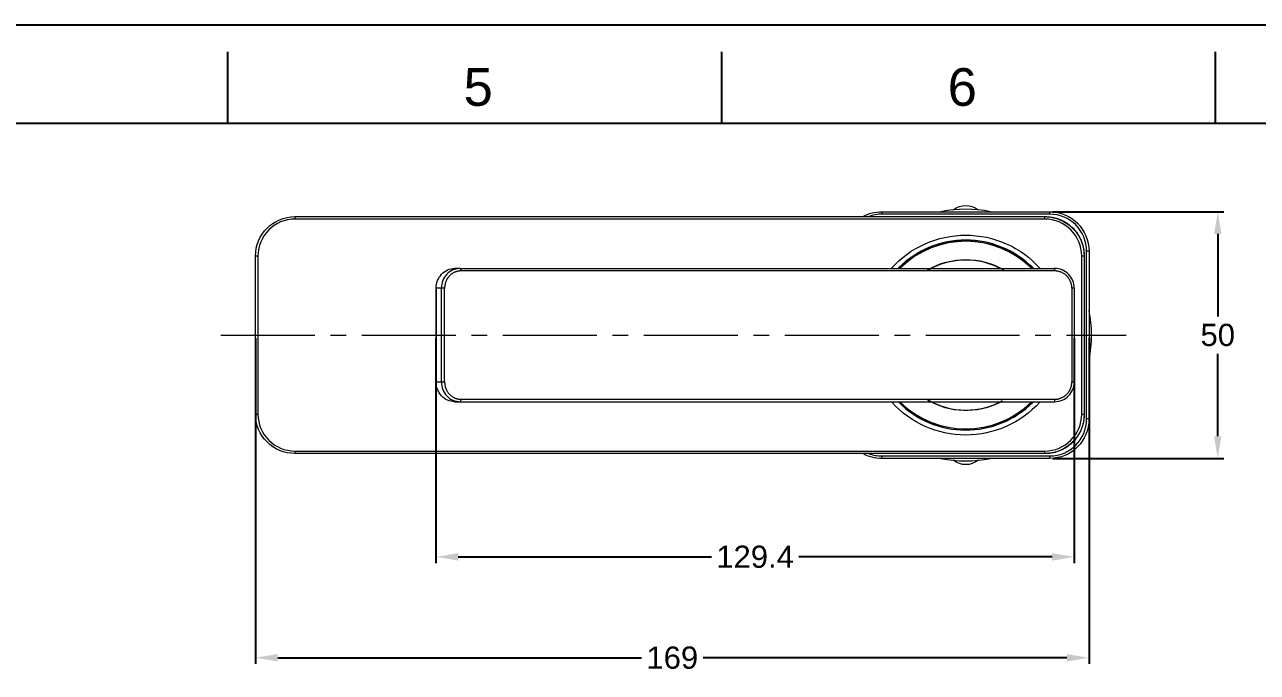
# Model space of a CAD drawing. Header units: millimetres. Extents: x 8809 to 9650, y -1236 to -642.
# Drawn here: x 9188.2 to 9438.1, y -772.8 to -641.5 of the extents above; entities that cross this region are included whole.
import ezdxf

# ---------------------------------------------------------------- set-up
doc = ezdxf.new("R2010")
doc.units = ezdxf.units.MM
doc.linetypes.add('CENTER2', pattern=[28.575, 19.05, -3.175, 3.175, -3.175])
doc.layers.add('CENTER', color=1, linetype='CENTER2', lineweight=15)
doc.layers.add('DIM', color=3, linetype='Continuous', lineweight=9)
doc.layers.add('FORM', color=7, linetype='Continuous')
doc.styles.get("Standard").update_dxf_attribs({"font": 'arial.ttf'})
doc.dimstyles.new('사본 ISO-25', dxfattribs={"dimtxt": 4, "dimasz": 4, "dimexe": 1.25, "dimexo": 0.625, "dimgap": 1.5, "dimtad": 1, "dimtih": 1, "dimtoh": 1, "dimdec": 1, "dimzin": 9, "dimdsep": 46, "dimtxsty": 'Standard', "dimcen": 2.5, "dimclrd": 3, "dimclre": 3, "dimclrt": 4, "dimadec": 0, "dimazin": 0, "dimtfac": 1, "dimtdec": 1, "dimtmove": 0, "dimatfit": 3, "dimfxl": 1, "dimarcsym": 0})

# ---------------------------------------------------------------- blocks, each defined once
blk = doc.blocks.new('*D64')
at = {"layer": 'Defpoints', "color": 0, "transparency": 16777216}
for p in [(9235, -704.43), (9404, -704.43), (9404, -769.81)]:
    blk.add_point(p, dxfattribs=at)
at = {"layer": 'DIM', "color": 3, "lineweight": -2, "transparency": 16777216}
for p, q in [((9235, -705.06), (9235, -771.06)), ((9404, -705.06), (9404, -771.06)), ((9239.5, -769.81), (9313.23, -769.81)), ((9399.5, -769.81), (9325.76, -769.81))]:
    blk.add_line(p, q, dxfattribs=at)
at = {"layer": 'DIM', "color": 3, "transparency": 16777216}
for points in [[(9239.5, -769.06), (9239.5, -770.56), (9235, -769.81)], [(9399.5, -769.06), (9399.5, -770.56), (9404, -769.81)]]:
    blk.add_solid(points, dxfattribs=at)
at = {"layer": 'DIM', "color": 4, "transparency": 16777216, "insert": (9319.5, -769.81), "char_height": 4.5, "attachment_point": 5}
blk.add_mtext('169', dxfattribs=at)
blk = doc.blocks.new('*D65')
at = {"layer": 'Defpoints', "color": 0, "transparency": 16777216}
for p in [(9271.59, -704.43), (9400.99, -704.43), (9400.99, -749.37)]:
    blk.add_point(p, dxfattribs=at)
at = {"layer": 'DIM', "color": 3, "lineweight": -2, "transparency": 16777216}
for p, q in [((9271.59, -705.06), (9271.59, -750.62)), ((9400.99, -705.06), (9400.99, -750.62)), ((9276.09, -749.37), (9327.42, -749.37)), ((9396.49, -749.37), (9345.17, -749.37))]:
    blk.add_line(p, q, dxfattribs=at)
at = {"layer": 'DIM', "color": 3, "transparency": 16777216}
for points in [[(9276.09, -748.62), (9276.09, -750.12), (9271.59, -749.37)], [(9396.49, -748.62), (9396.49, -750.12), (9400.99, -749.37)]]:
    blk.add_solid(points, dxfattribs=at)
at = {"layer": 'DIM', "color": 4, "transparency": 16777216, "insert": (9336.29, -749.37), "char_height": 4.5, "attachment_point": 5}
blk.add_mtext('129.4', dxfattribs=at)
blk = doc.blocks.new('*D66')
at = {"layer": 'Defpoints', "color": 0, "transparency": 16777216}
for p in [(9396, -679.43), (9430.09, -679.43), (9396, -729.43)]:
    blk.add_point(p, dxfattribs=at)
at = {"layer": 'DIM', "color": 3, "lineweight": -2, "transparency": 16777216}
for p, q in [((9396.62, -679.43), (9431.34, -679.43)), ((9430.09, -683.93), (9430.09, -700.64)), ((9430.09, -724.93), (9430.09, -708.23)), ((9396.62, -729.43), (9431.34, -729.43))]:
    blk.add_line(p, q, dxfattribs=at)
at = {"layer": 'DIM', "color": 3, "transparency": 16777216}
for points in [[(9429.34, -683.93), (9430.84, -683.93), (9430.09, -679.43)], [(9429.34, -724.93), (9430.84, -724.93), (9430.09, -729.43)]]:
    blk.add_solid(points, dxfattribs=at)
at = {"layer": 'DIM', "color": 4, "transparency": 16777216, "insert": (9430.09, -704.43), "char_height": 4.5, "attachment_point": 5}
blk.add_mtext('50', dxfattribs=at)

msp = doc.modelspace()

# ---------------------------------------------------------------- linework, layer by layer
at = {"linetype": 'Continuous', "lineweight": 13}
for p, q in [((9362, -679.43), (9362, -679.93)), ((9396, -679.43), (9396, -679.93)), ((9243, -680.43), (9243, -680.93)), ((9395, -680.93), (9243, -680.93)), ((9396, -679.93), (9362, -679.93)), ((9395, -680.93), (9395, -680.43)), ((9235.5, -688.43), (9235, -688.43)), ((9235.5, -688.43), (9235.5, -720.43)), ((9403, -688.43), (9402.5, -688.43)), ((9402.5, -720.43), (9402.5, -688.43)), ((9403.5, -721.43), (9403.5, -687.43)), ((9404, -687.43), (9403.5, -687.43)), ((9271.63, -694.93), (9271.63, -713.93)), ((9272.69, -694.93), (9271.63, -694.93)), ((9272.69, -713.93), (9272.69, -694.93)), ((9273.34, -713.93), (9273.34, -694.93)), ((9400.51, -694.93), (9400.51, -713.93)), ((9271.63, -713.93), (9272.69, -713.93)), ((9235, -720.43), (9235.5, -720.43)), ((9402.5, -720.43), (9403, -720.43)), ((9404, -721.43), (9403.5, -721.43)), ((9243, -727.93), (9243, -728.43)), ((9243, -727.93), (9395, -727.93)), ((9362, -728.93), (9396, -728.93)), ((9362, -728.93), (9362, -729.43)), ((9395, -728.43), (9395, -727.93)), ((9396, -728.93), (9396, -729.43))]:
    msp.add_line(p, q, dxfattribs=at)
at = {"linetype": 'Continuous', "lineweight": 18}
for p, q in [((9362, -679.43), (9396, -679.43)), ((9243, -680.43), (9395, -680.43)), ((9395, -680.43), (9395.1, -680.43)), ((9235, -720.43), (9235, -688.43)), ((9403, -688.33), (9403, -688.43)), ((9403, -688.43), (9403, -720.43)), ((9404, -687.43), (9404, -721.43)), ((9276.44, -690.93), (9275.37, -690.93)), ((9271.59, -694.86), (9271.59, -714)), ((9400.99, -694.93), (9400.99, -713.93)), ((9275.37, -717.93), (9276.44, -717.93)), ((9403, -720.43), (9403, -720.53)), ((9395, -728.43), (9243, -728.43)), ((9396, -729.43), (9362, -729.43)), ((9395.1, -728.43), (9395, -728.43))]:
    msp.add_line(p, q, dxfattribs=at)
at = {"linetype": 'Continuous', "lineweight": 18, "extrusion": (0, 0, -1)}
for centre, radius, start, end in [((-9362, -687.43), 8, 61.0439, 90), ((-9379, -682.18), 4, 51.4402, 128.5598), ((-9396, -687.43), 8, 90, 180), ((-9243, -688.43), 8, 0, 90), ((-9395, -688.43), 8, 90, 180), ((-9379, -704.43), 19.1, 45.2475, 134.5162), ((-9379, -704.43), 15.3, 59.6362, 120.1163), ((-9379, -704.43), 19.1, 225.3431, 314.5837), ((-9379, -704.43), 15.3, 243.2587, 300.1331), ((-9243, -720.43), 8, 270, 0), ((-9395, -720.43), 8, 180, 270), ((-9396, -721.43), 8, 180, 270), ((-9362, -721.43), 8, 270, 298.9561), ((-9379, -726.68), 4, 231.4402, 308.5598)]:
    msp.add_arc(centre, radius, start, end, dxfattribs=at)
at = {"linetype": 'Continuous', "lineweight": 18}
for radius, start, end in [(25.5, 78.6375, 101.3625), (19.25, 44.91, 134.9831), (19, 45.5794, 134.2688), (15.2, 90, 119.5031), (15.2, 63.9, 90), (25.5, 0, 11.3653), (25.5, 348.6347, 0), (19.25, 224.7581, 314.91), (19, 225.6413, 314.3194), (15.2, 240.2156, 299.3625), (25.5, 258.6375, 281.3625)]:
    msp.add_arc((9379, -704.43), radius, start, end, dxfattribs=at)
at = {"linetype": 'Continuous', "lineweight": 13}
for centre, start, end in [((9243, -688.43), 90, 180), ((9362, -687.43), 90, 111.0403), ((9395, -688.43), 0, 90), ((9396, -687.43), 0, 90), ((9243, -720.43), 180, 270), ((9395, -720.43), 270, 0), ((9396, -721.43), 270, 0), ((9362, -721.43), 248.9597, 270)]:
    msp.add_arc(centre, 7.5, start, end, dxfattribs=at)
at = {"linetype": 'Continuous', "lineweight": 13, "extrusion": (0, 0, -1)}
for start, end in [(41.9062, 137.9813), (222.2325, 317.7787)]:
    msp.add_arc((-9379, -704.43), 20.25, start, end, dxfattribs=at)
at = {"linetype": 'Continuous', "lineweight": 18}
for points, degree, knots in [([(9395.1, -680.43), (9395.36, -680.43), (9395.62, -680.45), (9396.13, -680.5), (9396.39, -680.53), (9396.89, -680.63), (9397.14, -680.69), (9397.45, -680.79), (9397.51, -680.8), (9397.64, -680.84), (9397.7, -680.87), (9397.88, -680.93), (9398.01, -680.98), (9398.37, -681.12), (9398.83, -681.34), (9399.28, -681.61), (9399.6, -681.82), (9399.7, -681.89), (9399.86, -682.01), (9399.91, -682.05), (9400.01, -682.13), (9400.07, -682.17), (9400.32, -682.38), (9400.51, -682.55), (9400.88, -682.91), (9401.05, -683.1), (9401.37, -683.5), (9401.53, -683.71), (9401.71, -683.98), (9401.74, -684.04), (9401.81, -684.15), (9401.85, -684.2), (9401.95, -684.37), (9402.01, -684.48), (9402.19, -684.82), (9402.41, -685.29), (9402.58, -685.78), (9402.7, -686.15), (9402.73, -686.27), (9402.78, -686.46), (9402.79, -686.53), (9402.82, -686.65), (9402.83, -686.72), (9402.9, -687.04), (9402.97, -687.55), (9403, -688.07), (9403, -688.33)], 3, [0, 0, 0, 0, 0.0625, 0.0625, 0.125, 0.125, 0.1875, 0.1875, 0.203125, 0.203125, 0.21875, 0.21875, 0.25, 0.25, 0.3125, 0.375, 0.375, 0.40625, 0.40625, 0.421875, 0.421875, 0.4375, 0.4375, 0.5, 0.5, 0.5625, 0.5625, 0.625, 0.625, 0.640625, 0.640625, 0.65625, 0.65625, 0.6875, 0.6875, 0.75, 0.8125, 0.8125, 0.84375, 0.84375, 0.859375, 0.859375, 0.875, 0.875, 0.9375, 1, 1, 1, 1]), ([(9276.61, -691.43), (9276.6, -691.43), (9276.59, -691.43), (9276.56, -691.43), (9276.53, -691.43), (9276.51, -691.43), (9276.48, -691.44), (9276.45, -691.44), (9276.42, -691.44), (9276.4, -691.44), (9276.37, -691.44), (9276.34, -691.44), (9276.32, -691.45), (9276.29, -691.45), (9276.26, -691.45), (9276.23, -691.46), (9276.21, -691.46), (9276.18, -691.46), (9276.15, -691.47), (9276.13, -691.47), (9276.1, -691.48), (9276.07, -691.48), (9276.04, -691.49), (9276.02, -691.49), (9275.95, -691.51), (9275.83, -691.54), (9275.68, -691.58), (9275.53, -691.64), (9275.33, -691.72), (9275.08, -691.84), (9274.8, -692.01), (9274.54, -692.21), (9274.33, -692.42), (9274.16, -692.61), (9274.02, -692.79), (9273.88, -693.01), (9273.73, -693.27), (9273.61, -693.54), (9273.53, -693.75), (9273.48, -693.92), (9273.44, -694.09), (9273.41, -694.22), (9273.39, -694.31), (9273.38, -694.37), (9273.37, -694.43), (9273.37, -694.48), (9273.36, -694.54), (9273.35, -694.6), (9273.35, -694.65), (9273.34, -694.71), (9273.34, -694.76), (9273.34, -694.82), (9273.34, -694.88), (9273.34, -694.91), (9273.34, -694.93)], 3, [0, 0, 0, 0, 0.00521, 0.010425, 0.015647, 0.020875, 0.02611, 0.031353, 0.036603, 0.041862, 0.047129, 0.052406, 0.057692, 0.062988, 0.068295, 0.073612, 0.07894, 0.08428, 0.089633, 0.094997, 0.100375, 0.105765, 0.11117, 0.116588, 0.122021, 0.152959, 0.183966, 0.215112, 0.246466, 0.309309, 0.371797, 0.434746, 0.49662, 0.537875, 0.579614, 0.622031, 0.685197, 0.748836, 0.780703, 0.812371, 0.843911, 0.875396, 0.886016, 0.896582, 0.907098, 0.917568, 0.927993, 0.938378, 0.948724, 0.959036, 0.969317, 0.979568, 0.989795, 1, 1, 1, 1]), ([(9276.44, -690.93), (9282.28, -690.93), (9287.68, -690.93), (9292.93, -690.93), (9298.43, -690.93), (9303.37, -690.93), (9308.53, -690.93), (9313.08, -690.93), (9317.56, -690.93), (9325.44, -690.93), (9333.71, -690.93), (9340.67, -690.93), (9348.4, -690.93), (9359.52, -690.93), (9372.47, -690.93), (9383.3, -690.93), (9396.99, -690.93)], 2, [0, 0, 0, 0.0625, 0.0625, 0.125, 0.125, 0.1875, 0.1875, 0.25, 0.25, 0.375, 0.375, 0.5, 0.5, 0.75, 0.75, 1, 1, 1]), ([(9400.51, -694.93), (9400.51, -694.92), (9400.51, -694.9), (9400.51, -694.88), (9400.51, -694.85), (9400.51, -694.82), (9400.51, -694.79), (9400.51, -694.76), (9400.51, -694.73), (9400.51, -694.7), (9400.5, -694.67), (9400.5, -694.65), (9400.5, -694.62), (9400.5, -694.59), (9400.49, -694.56), (9400.49, -694.53), (9400.49, -694.5), (9400.48, -694.47), (9400.48, -694.44), (9400.47, -694.41), (9400.47, -694.38), (9400.46, -694.36), (9400.46, -694.33), (9400.45, -694.3), (9400.44, -694.22), (9400.41, -694.1), (9400.36, -693.94), (9400.31, -693.77), (9400.23, -693.56), (9400.11, -693.3), (9399.93, -693), (9399.73, -692.72), (9399.53, -692.49), (9399.34, -692.31), (9399.16, -692.17), (9398.94, -692.01), (9398.67, -691.85), (9398.41, -691.73), (9398.19, -691.64), (9398.03, -691.59), (9397.86, -691.54), (9397.73, -691.51), (9397.64, -691.49), (9397.58, -691.48), (9397.52, -691.47), (9397.46, -691.46), (9397.41, -691.46), (9397.35, -691.45), (9397.29, -691.44), (9397.24, -691.44), (9397.18, -691.44), (9397.13, -691.43), (9397.07, -691.43), (9397.03, -691.43), (9397.01, -691.43)], 3, [0, 0, 0, 0, 0.005203, 0.010412, 0.015628, 0.020851, 0.026081, 0.03132, 0.036566, 0.041821, 0.047086, 0.05236, 0.057644, 0.062938, 0.068244, 0.07356, 0.078889, 0.084229, 0.089582, 0.094948, 0.100327, 0.10572, 0.111127, 0.116548, 0.121985, 0.15293, 0.183955, 0.21513, 0.246524, 0.309437, 0.371996, 0.435013, 0.496927, 0.538197, 0.579947, 0.622373, 0.685529, 0.749144, 0.780998, 0.812643, 0.844151, 0.875597, 0.886204, 0.896758, 0.907261, 0.917716, 0.928126, 0.938495, 0.948824, 0.959118, 0.969379, 0.979611, 0.989817, 1, 1, 1, 1]), ([(9273.34, -713.93), (9273.34, -713.94), (9273.34, -713.96), (9273.34, -713.99), (9273.34, -714.02), (9273.34, -714.05), (9273.34, -714.08), (9273.34, -714.11), (9273.34, -714.13), (9273.35, -714.16), (9273.35, -714.19), (9273.35, -714.22), (9273.35, -714.25), (9273.35, -714.28), (9273.36, -714.31), (9273.36, -714.34), (9273.36, -714.37), (9273.37, -714.39), (9273.37, -714.42), (9273.38, -714.45), (9273.38, -714.48), (9273.39, -714.51), (9273.39, -714.54), (9273.4, -714.57), (9273.41, -714.65), (9273.43, -714.77), (9273.48, -714.93), (9273.53, -715.09), (9273.6, -715.31), (9273.72, -715.57), (9273.88, -715.87), (9274.07, -716.15), (9274.26, -716.37), (9274.44, -716.56), (9274.61, -716.7), (9274.81, -716.86), (9275.06, -717.01), (9275.31, -717.14), (9275.51, -717.22), (9275.66, -717.28), (9275.82, -717.33), (9275.94, -717.36), (9276.03, -717.37), (9276.08, -717.39), (9276.14, -717.39), (9276.19, -717.4), (9276.24, -717.41), (9276.3, -717.42), (9276.35, -717.42), (9276.4, -717.43), (9276.46, -717.43), (9276.51, -717.43), (9276.56, -717.43), (9276.6, -717.43), (9276.61, -717.43)], 3, [0, 0, 0, 0, 0.005217, 0.010441, 0.015671, 0.020908, 0.026153, 0.031405, 0.036666, 0.041935, 0.047214, 0.052502, 0.0578, 0.063109, 0.068428, 0.073759, 0.079102, 0.084456, 0.089823, 0.095203, 0.100596, 0.106003, 0.111424, 0.116859, 0.12231, 0.153319, 0.184406, 0.21564, 0.247091, 0.310079, 0.372692, 0.435717, 0.497606, 0.538839, 0.580555, 0.62295, 0.686045, 0.749598, 0.781411, 0.813013, 0.844474, 0.875869, 0.886458, 0.896992, 0.907475, 0.917909, 0.928298, 0.938643, 0.94895, 0.95922, 0.969457, 0.979664, 0.989844, 1, 1, 1, 1]), ([(9397.01, -717.43), (9397.02, -717.43), (9397.04, -717.43), (9397.07, -717.43), (9397.1, -717.43), (9397.13, -717.43), (9397.16, -717.43), (9397.19, -717.43), (9397.22, -717.43), (9397.24, -717.43), (9397.27, -717.42), (9397.3, -717.42), (9397.33, -717.42), (9397.36, -717.42), (9397.39, -717.41), (9397.42, -717.41), (9397.45, -717.41), (9397.48, -717.4), (9397.5, -717.4), (9397.53, -717.39), (9397.56, -717.39), (9397.59, -717.38), (9397.62, -717.38), (9397.65, -717.37), (9397.73, -717.36), (9397.85, -717.33), (9398.01, -717.28), (9398.17, -717.23), (9398.39, -717.15), (9398.65, -717.03), (9398.95, -716.85), (9399.22, -716.65), (9399.45, -716.45), (9399.63, -716.26), (9399.78, -716.08), (9399.94, -715.86), (9400.09, -715.59), (9400.22, -715.33), (9400.3, -715.11), (9400.36, -714.95), (9400.41, -714.78), (9400.44, -714.65), (9400.45, -714.55), (9400.47, -714.5), (9400.47, -714.44), (9400.48, -714.38), (9400.49, -714.33), (9400.5, -714.27), (9400.5, -714.21), (9400.51, -714.16), (9400.51, -714.1), (9400.51, -714.05), (9400.51, -713.99), (9400.51, -713.95), (9400.51, -713.93)], 3, [0, 0, 0, 0, 0.00521, 0.010426, 0.015648, 0.020877, 0.026113, 0.031357, 0.036608, 0.041868, 0.047137, 0.052415, 0.057703, 0.063001, 0.068309, 0.073629, 0.07896, 0.084302, 0.089657, 0.095024, 0.100404, 0.105798, 0.111206, 0.116627, 0.122063, 0.153022, 0.184052, 0.215222, 0.246602, 0.309501, 0.372042, 0.435041, 0.496951, 0.53822, 0.579961, 0.622372, 0.685506, 0.749102, 0.780938, 0.812574, 0.844083, 0.875537, 0.886143, 0.896697, 0.907201, 0.917658, 0.928071, 0.938444, 0.948779, 0.959079, 0.969348, 0.979589, 0.989806, 1, 1, 1, 1]), ([(9276.44, -717.93), (9276.52, -717.93), (9276.69, -717.93), (9276.95, -717.93), (9277.22, -717.93), (9277.5, -717.93), (9277.78, -717.93), (9278.08, -717.93), (9278.38, -717.93), (9278.69, -717.93), (9279.02, -717.93), (9279.35, -717.93), (9279.69, -717.93), (9280.04, -717.93), (9280.4, -717.93), (9280.76, -717.93), (9281.14, -717.93), (9281.53, -717.93), (9281.92, -717.93), (9282.33, -717.93), (9282.74, -717.93), (9283.16, -717.93), (9283.6, -717.93), (9284.04, -717.93), (9284.49, -717.93), (9284.95, -717.93), (9285.42, -717.93), (9285.9, -717.93), (9286.39, -717.93), (9286.88, -717.93), (9287.39, -717.93), (9287.91, -717.93), (9289.74, -717.93), (9292.59, -717.93), (9296.16, -717.93), (9298.84, -717.93), (9301.34, -717.93), (9304.13, -717.93), (9307.72, -717.93), (9311.87, -717.93), (9316.58, -717.93), (9321.86, -717.93), (9326.53, -717.93), (9330.38, -717.93), (9333.2, -717.93), (9336, -717.93), (9338.78, -717.93), (9341.52, -717.93), (9344.24, -717.93), (9346.93, -717.93), (9349.59, -717.93), (9352.22, -717.93), (9354.82, -717.93), (9358.08, -717.93), (9362.46, -717.93), (9368.42, -717.93), (9373.35, -717.93), (9376.81, -717.93), (9378.34, -717.93), (9379.86, -717.93), (9381.38, -717.93), (9382.9, -717.93), (9384.42, -717.93), (9385.94, -717.93), (9387.09, -717.93), (9387.91, -717.93), (9388.49, -717.93), (9389.24, -717.93), (9390.18, -717.93), (9391.31, -717.93), (9392.77, -717.93), (9394.35, -717.93), (9395.82, -717.93), (9396.66, -717.93), (9396.99, -717.93)], 3, [0, 0, 0, 0, 0.002162, 0.004403, 0.006721, 0.009116, 0.01159, 0.014141, 0.01677, 0.019476, 0.02226, 0.025122, 0.028062, 0.031079, 0.034174, 0.037346, 0.040596, 0.043924, 0.047329, 0.050812, 0.054373, 0.058011, 0.061726, 0.06552, 0.069391, 0.073339, 0.077365, 0.081469, 0.08565, 0.089908, 0.094245, 0.098658, 0.10315, 0.141153, 0.17148, 0.194134, 0.209118, 0.234617, 0.264715, 0.299414, 0.338718, 0.382626, 0.431138, 0.454725, 0.478061, 0.501145, 0.523976, 0.546555, 0.568883, 0.590961, 0.612788, 0.634366, 0.655694, 0.676773, 0.714415, 0.763129, 0.822914, 0.835361, 0.847801, 0.860233, 0.872658, 0.885074, 0.897483, 0.909884, 0.922276, 0.92544, 0.93011, 0.936286, 0.943967, 0.953153, 0.963844, 0.979658, 0.99171, 1, 1, 1, 1]), ([(9403, -720.53), (9403, -720.8), (9402.98, -721.05), (9402.93, -721.57), (9402.9, -721.82), (9402.8, -722.33), (9402.74, -722.58), (9402.64, -722.89), (9402.62, -722.95), (9402.58, -723.08), (9402.56, -723.14), (9402.5, -723.32), (9402.45, -723.44), (9402.3, -723.8), (9402.09, -724.27), (9401.82, -724.71), (9401.61, -725.03), (9401.53, -725.14), (9401.42, -725.3), (9401.38, -725.35), (9401.3, -725.45), (9401.26, -725.5), (9401.05, -725.76), (9400.88, -725.95), (9400.52, -726.31), (9400.32, -726.48), (9399.93, -726.81), (9399.72, -726.97), (9399.45, -727.15), (9399.39, -727.18), (9399.28, -727.25), (9399.23, -727.28), (9399.06, -727.38), (9398.95, -727.45), (9398.6, -727.63), (9398.14, -727.85), (9397.65, -728.02), (9397.28, -728.13), (9397.16, -728.17), (9396.97, -728.21), (9396.9, -728.23), (9396.77, -728.26), (9396.71, -728.27), (9396.39, -728.33), (9395.88, -728.41), (9395.36, -728.43), (9395.1, -728.43)], 3, [0, 0, 0, 0, 0.0625, 0.0625, 0.125, 0.125, 0.1875, 0.1875, 0.203125, 0.203125, 0.21875, 0.21875, 0.25, 0.25, 0.3125, 0.375, 0.375, 0.40625, 0.40625, 0.421875, 0.421875, 0.4375, 0.4375, 0.5, 0.5, 0.5625, 0.5625, 0.625, 0.625, 0.640625, 0.640625, 0.65625, 0.65625, 0.6875, 0.6875, 0.75, 0.8125, 0.8125, 0.84375, 0.84375, 0.859375, 0.859375, 0.875, 0.875, 0.9375, 1, 1, 1, 1])]:
    msp.add_open_spline(points, degree=degree, knots=knots, dxfattribs=at)
for points in [[(9271.63, -694.93), (9271.63, -694.41), (9271.83, -693.36), (9272.65, -692.03), (9273.9, -691.15), (9274.88, -690.93), (9275.37, -690.93)], [(9276.44, -690.93), (9276.19, -690.93), (9275.94, -690.96), (9275.69, -691.02)], [(9400.99, -694.93), (9400.99, -694.41), (9400.78, -693.36), (9399.9, -692.03), (9398.57, -691.15), (9397.52, -690.93), (9396.99, -690.93)], [(9275.37, -717.93), (9274.88, -717.93), (9273.9, -717.72), (9272.65, -716.84), (9271.83, -715.51), (9271.63, -714.46), (9271.63, -713.93)], [(9396.99, -717.93), (9397.52, -717.93), (9398.56, -717.72), (9399.9, -716.84), (9400.78, -715.51), (9400.99, -714.46), (9400.99, -713.93)], [(9275.71, -717.85), (9275.95, -717.91), (9276.19, -717.93), (9276.44, -717.93)]]:
    msp.add_open_spline(points, degree=3, dxfattribs=at)
at = {"linetype": 'Continuous', "lineweight": 13}
for points, knots in [([(9275.69, -691.02), (9275.46, -691.07), (9274.76, -691.3), (9273.72, -692.03), (9272.9, -693.36), (9272.69, -694.4), (9272.69, -694.93)], [0, 0, 0, 0, 0.139538, 0.426359, 0.713179, 1, 1, 1, 1]), ([(9276.44, -690.93), (9276.48, -690.93), (9276.58, -691.03), (9276.61, -691.31), (9276.61, -691.43)], [0, 0, 0, 0, 0.494845, 1, 1, 1, 1]), ([(9397.01, -691.43), (9393.35, -691.43), (9384.05, -691.43), (9369.14, -691.43), (9352.31, -691.43), (9335.55, -691.43), (9321.62, -691.43), (9310.49, -691.43), (9302.09, -691.43), (9293.66, -691.43), (9285.2, -691.43), (9279.53, -691.43), (9276.66, -691.43), (9276.61, -691.43)], [0, 0, 0, 0, 0.089707, 0.227941, 0.365475, 0.503031, 0.641474, 0.711351, 0.78185, 0.853129, 0.925355, 0.998704, 1, 1, 1, 1]), ([(9396.99, -690.93), (9397, -690.93), (9397, -690.95), (9397.01, -691.07), (9397.01, -691.25), (9397.01, -691.37), (9397.01, -691.43)], [0, 0, 0, 0, 0.250213, 0.500429, 0.750644, 1, 1, 1, 1]), ([(9273.16, -694.93), (9273.11, -694.93), (9273.06, -694.93), (9272.96, -694.93), (9272.92, -694.93), (9272.84, -694.93), (9272.8, -694.93), (9272.74, -694.93), (9272.71, -694.93), (9272.69, -694.93)], [0, 0, 0, 0, 0.25, 0.25, 0.5, 0.5, 0.75, 0.75, 1, 1, 1, 1]), ([(9400.99, -694.93), (9400.99, -694.93), (9400.99, -694.93), (9400.98, -694.93), (9400.97, -694.93), (9400.95, -694.93), (9400.93, -694.93), (9400.9, -694.93), (9400.88, -694.93), (9400.83, -694.93), (9400.81, -694.93), (9400.76, -694.93), (9400.73, -694.93), (9400.67, -694.93), (9400.64, -694.93), (9400.58, -694.93), (9400.55, -694.93), (9400.51, -694.93)], [0, 0, 0, 0, 0.125, 0.125, 0.25, 0.25, 0.375, 0.375, 0.5, 0.5, 0.625, 0.625, 0.75, 0.75, 0.875, 0.875, 1, 1, 1, 1]), ([(9272.69, -713.93), (9272.71, -713.93), (9272.74, -713.93), (9272.8, -713.93), (9272.84, -713.93), (9272.92, -713.93), (9272.96, -713.93), (9273.06, -713.93), (9273.11, -713.93), (9273.16, -713.93)], [0, 0, 0, 0, 0.25, 0.25, 0.5, 0.5, 0.75, 0.75, 1, 1, 1, 1]), ([(9272.69, -713.93), (9272.69, -714.46), (9272.9, -715.5), (9273.72, -716.84), (9274.76, -717.57), (9275.46, -717.8), (9275.71, -717.85)], [0, 0, 0, 0, 0.285735, 0.571469, 0.857204, 1, 1, 1, 1]), ([(9400.51, -713.93), (9400.55, -713.93), (9400.58, -713.93), (9400.64, -713.93), (9400.67, -713.93), (9400.73, -713.93), (9400.76, -713.93), (9400.81, -713.93), (9400.83, -713.93), (9400.88, -713.93), (9400.9, -713.93), (9400.93, -713.93), (9400.95, -713.93), (9400.97, -713.93), (9400.98, -713.93), (9400.99, -713.93), (9400.99, -713.93), (9400.99, -713.93)], [0, 0, 0, 0, 0.125, 0.125, 0.25, 0.25, 0.375, 0.375, 0.5, 0.5, 0.625, 0.625, 0.75, 0.75, 0.875, 0.875, 1, 1, 1, 1]), ([(9276.61, -717.43), (9276.61, -717.55), (9276.58, -717.83), (9276.48, -717.93), (9276.44, -717.93)], [0, 0, 0, 0, 0.505155, 1, 1, 1, 1]), ([(9276.61, -717.43), (9276.66, -717.43), (9279.53, -717.43), (9285.2, -717.43), (9293.66, -717.43), (9302.09, -717.43), (9310.49, -717.43), (9321.62, -717.43), (9335.55, -717.43), (9352.31, -717.43), (9369.14, -717.43), (9384.05, -717.43), (9393.35, -717.43), (9397.01, -717.43)], [0, 0, 0, 0, 0.001296, 0.074645, 0.146871, 0.21815, 0.288649, 0.358526, 0.496969, 0.634525, 0.772059, 0.910293, 1, 1, 1, 1]), ([(9397.01, -717.43), (9397.01, -717.49), (9397.01, -717.62), (9397.01, -717.8), (9397, -717.91), (9397, -717.93), (9396.99, -717.93)], [0, 0, 0, 0, 0.249427, 0.499673, 0.749919, 1, 1, 1, 1])]:
    msp.add_open_spline(points, degree=3, knots=knots, dxfattribs=at)
for points in [[(9273.34, -694.93), (9273.28, -694.93), (9273.22, -694.93), (9273.16, -694.93)], [(9273.16, -713.93), (9273.22, -713.93), (9273.28, -713.93), (9273.34, -713.93)]]:
    msp.add_open_spline(points, degree=3, dxfattribs=at)
at = {"layer": 'CENTER'}
msp.add_line((9228, -704.43), (9411.5, -704.43), dxfattribs=at)
at = {"layer": 'FORM', "color": 7, "linetype": 'Continuous'}
for p, q in [((8808.89, -641.54), (9649.89, -641.54)), ((9229.39, -661.56), (9229.39, -647.01)), ((9329.51, -661.56), (9329.51, -647.01)), ((9429.63, -661.56), (9429.63, -647.01)), ((9629.87, -661.56), (8828.91, -661.56))]:
    msp.add_line(p, q, dxfattribs=at)

# ---------------------------------------------------------------- texts
at = {"layer": 'FORM', "color": 7, "linetype": 'Continuous', "char_height": 7.63, "attachment_point": 5}
for s, insert in [('5', (9280.15, -654.22)), ('6', (9378.3, -654.22))]:
    msp.add_mtext_dynamic_manual_height_columns(s, width=50.0595, gutter_width=12.51, heights=[0], dxfattribs=dict(at, insert=insert))

# ---------------------------------------------------------------- dimensions: what is measured, and where the dimension line sits
at = {"layer": 'DIM', "color": 1}
dim = msp.add_linear_dim(base=(9430.09, -679.43), p1=(9396, -729.43), p2=(9396, -679.43), angle=90, dimstyle='사본 ISO-25', override={"dimtxt": 4.5, "dimasz": 4.5, "dimtad": 0}, dxfattribs=at)
dim.commit()
dim.dimension.update_dxf_attribs({"geometry": '*D66', "text_midpoint": (9430.09, -704.43)})
for base, p1, p2, picture, middle in [((9404, -769.81), (9235, -704.43), (9404, -704.43), '*D64', (9319.5, -769.81)), ((9400.99, -749.37), (9271.59, -704.43), (9400.99, -704.43), '*D65', (9336.29, -749.37))]:
    dim = msp.add_linear_dim(base=base, p1=p1, p2=p2, dimstyle='사본 ISO-25', override={"dimtxt": 4.5, "dimasz": 4.5, "dimtad": 0}, dxfattribs=at)
    dim.commit()
    dim.dimension.update_dxf_attribs({"geometry": picture, "text_midpoint": middle})

doc.saveas('drawing.dxf')
